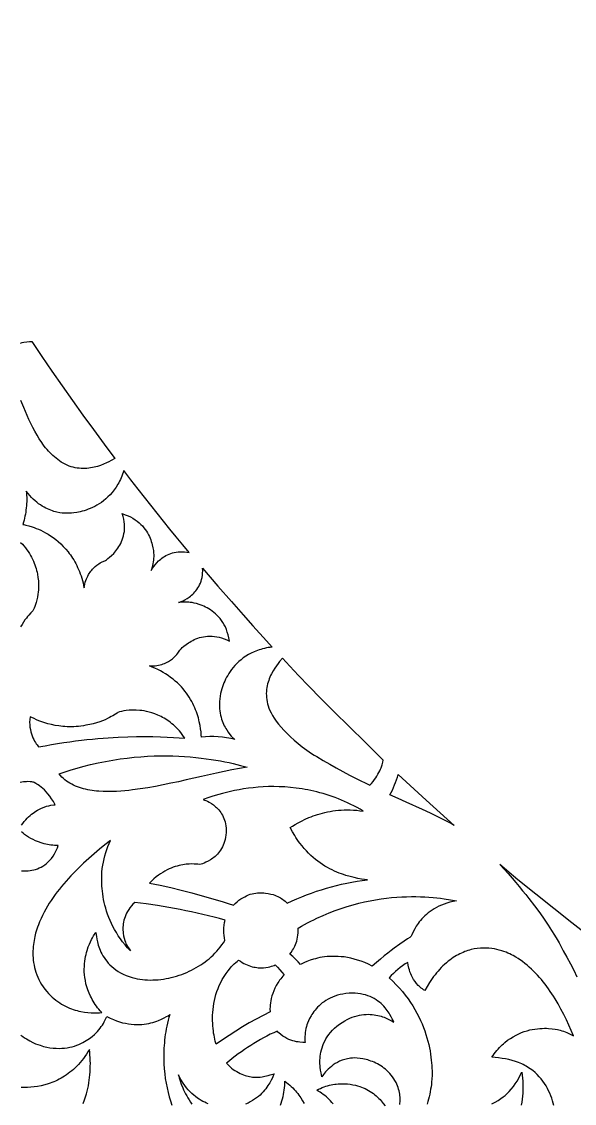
# Model space of a CAD drawing. Extents: x -570 to 570, y -570 to 570.
# Drawn here: x -317.7 to -233.3, y -327.3 to -161.9 of the extents above; entities that cross this region are included whole.
import ezdxf

# ---------------------------------------------------------------- set-up
doc = ezdxf.new("R2010")
doc.units = 0
doc.layers.add('LAYER_1', color=18, linetype='CONTINUOUS')
doc.layers.add('LAYER_2', color=174, linetype='CONTINUOUS')

msp = doc.modelspace()

# ---------------------------------------------------------------- linework, layer by layer
at = {"layer": 'LAYER_1'}
for points in [[(-317.89, -211.03), (-317.63, -210.96), (-317.38, -210.91), (-316.92, -210.84), (-316.51, -210.8), (-316.18, -210.78), (-314.66, -213.06), (-313.12, -215.33), (-311.56, -217.58), (-309.98, -219.82), (-308.38, -222.04), (-306.76, -224.26), (-305.13, -226.46), (-303.49, -228.66), (-304.05, -228.98), (-304.4, -229.16), (-304.79, -229.35), (-305.21, -229.54), (-305.67, -229.72), (-306.15, -229.88), (-306.41, -229.95), (-306.67, -230.01), (-306.93, -230.07), (-307.2, -230.12), (-307.48, -230.16), (-307.76, -230.18), (-308.05, -230.2), (-308.34, -230.21), (-308.64, -230.2), (-308.93, -230.17), (-309.24, -230.14), (-309.54, -230.08), (-309.85, -230.01), (-310.15, -229.92), (-310.46, -229.82), (-310.77, -229.69), (-311.09, -229.54), (-311.4, -229.37), (-311.67, -229.21), (-311.95, -229.03), (-312.21, -228.84), (-312.46, -228.64), (-312.71, -228.44), (-312.95, -228.22), (-313.19, -228), (-313.42, -227.77), (-313.64, -227.53), (-313.85, -227.28), (-314.06, -227.03), (-314.27, -226.77), (-314.47, -226.5), (-314.66, -226.23), (-315.03, -225.67), (-315.38, -225.1), (-315.71, -224.51), (-316.03, -223.91), (-316.33, -223.31), (-316.62, -222.7), (-316.89, -222.09), (-317.41, -220.87), (-317.84, -219.81)], [(-317.88, -241.49), (-317.62, -241.77), (-317.37, -242.04), (-317.13, -242.33), (-316.92, -242.61), (-316.72, -242.9), (-316.53, -243.19), (-316.36, -243.48), (-316.2, -243.77), (-316.06, -244.06), (-315.92, -244.36), (-315.81, -244.65), (-315.7, -244.94), (-315.6, -245.23), (-315.52, -245.51), (-315.44, -245.8), (-315.38, -246.07), (-315.32, -246.35), (-315.24, -246.88), (-315.18, -247.39), (-315.15, -247.88), (-315.15, -248.33), (-315.17, -248.74), (-315.2, -249.1), (-315.24, -249.42), (-315.32, -249.88), (-315.41, -250.29), (-315.51, -250.67), (-315.61, -251.01), (-315.71, -251.3), (-315.82, -251.56), (-315.92, -251.77), (-316.02, -251.95), (-316.12, -252.05), (-316.33, -252.27), (-316.64, -252.61), (-316.82, -252.82), (-317.01, -253.07), (-317.22, -253.36), (-317.44, -253.68), (-317.67, -254.04), (-317.9, -254.43)], [(-317.73, -284.75), (-317.53, -284.46), (-317.32, -284.18), (-317.1, -283.92), (-316.88, -283.68), (-316.66, -283.45), (-316.44, -283.25), (-316.22, -283.06), (-315.99, -282.88), (-315.77, -282.72), (-315.55, -282.58), (-315.33, -282.44), (-315.11, -282.33), (-314.9, -282.22), (-314.69, -282.12), (-314.29, -281.96), (-313.92, -281.84), (-313.58, -281.75), (-313.28, -281.69), (-312.82, -281.63), (-312.61, -281.61), (-312.88, -281.13), (-313.15, -280.69), (-313.43, -280.3), (-313.71, -279.95), (-313.98, -279.63), (-314.25, -279.35), (-314.51, -279.11), (-314.75, -278.9), (-314.99, -278.72), (-315.2, -278.57), (-315.39, -278.45), (-315.56, -278.35), (-315.82, -278.22), (-315.94, -278.17), (-316.02, -278.14), (-316.19, -278.11), (-316.45, -278.09), (-316.78, -278.07), (-316.98, -278.08), (-317.19, -278.09), (-317.43, -278.11), (-317.68, -278.14), (-317.96, -278.19)], [(-317.73, -291.7), (-317.49, -291.71), (-317.24, -291.72), (-316.97, -291.71), (-316.71, -291.7), (-316.43, -291.67), (-316.16, -291.62), (-315.88, -291.56), (-315.6, -291.48), (-315.32, -291.39), (-315.03, -291.27), (-314.75, -291.14), (-314.48, -290.98), (-314.2, -290.79), (-313.94, -290.59), (-313.67, -290.35), (-313.42, -290.09), (-313.17, -289.8), (-312.93, -289.48), (-312.71, -289.12), (-312.54, -288.82), (-312.39, -288.5), (-312.26, -288.17), (-312.14, -287.84), (-312.43, -287.84), (-312.71, -287.82), (-312.99, -287.8), (-313.26, -287.77), (-313.52, -287.74), (-313.78, -287.69), (-314.03, -287.64), (-314.27, -287.58), (-314.74, -287.45), (-315.18, -287.29), (-315.6, -287.12), (-315.98, -286.94), (-316.35, -286.74), (-316.68, -286.54), (-316.99, -286.34), (-317.27, -286.14), (-317.52, -285.94), (-317.75, -285.75)], [(-230.91, -301.8), (-233.69, -299.65), (-236.45, -297.48), (-239.19, -295.29), (-241.92, -293.08), (-242.62, -292.5), (-243.31, -291.92), (-244.69, -290.74), (-244.04, -291.44), (-243.42, -292.13), (-242.82, -292.81), (-242.26, -293.47), (-241.72, -294.11), (-241.2, -294.74), (-240.71, -295.35), (-240.24, -295.94), (-239.37, -297.07), (-238.59, -298.13), (-237.9, -299.11), (-237.3, -300.01), (-236.77, -300.82), (-236.32, -301.55), (-235.94, -302.19), (-235.63, -302.74), (-235.2, -303.54), (-234.99, -303.93), (-234.44, -304.91), (-233.91, -305.9), (-233.4, -306.9), (-232.91, -307.91)], [(-236.41, -327.6), (-236.51, -327.22), (-236.63, -326.85), (-236.76, -326.47), (-236.9, -326.09), (-237.06, -325.71), (-237.23, -325.33), (-237.42, -324.96), (-237.63, -324.59), (-237.86, -324.22), (-238.11, -323.87), (-238.37, -323.52), (-238.66, -323.18), (-238.97, -322.86), (-239.3, -322.55), (-239.66, -322.25), (-240.04, -321.97), (-240.45, -321.7), (-240.66, -321.58), (-240.88, -321.45), (-241.1, -321.34), (-241.33, -321.23), (-241.57, -321.12), (-241.82, -321.03), (-242.31, -320.85), (-242.81, -320.7), (-243.32, -320.57), (-243.83, -320.47), (-244.35, -320.38), (-244.87, -320.31), (-245.39, -320.25), (-245.91, -320.2), (-245.72, -319.93), (-245.53, -319.67), (-245.33, -319.42), (-245.14, -319.18), (-244.94, -318.95), (-244.73, -318.74), (-244.53, -318.53), (-244.33, -318.33), (-244.12, -318.14), (-243.91, -317.96), (-243.49, -317.62), (-243.07, -317.32), (-242.64, -317.06), (-242.21, -316.82), (-241.79, -316.61), (-241.36, -316.43), (-240.94, -316.28), (-240.53, -316.15), (-240.12, -316.04), (-239.72, -315.96), (-239.32, -315.89), (-238.94, -315.84), (-238.57, -315.81), (-238.22, -315.79), (-237.87, -315.78), (-237.55, -315.78), (-237.24, -315.8), (-236.69, -315.85), (-236.22, -315.91), (-235.85, -315.98), (-235.47, -316.07), (-235.2, -316.15), (-234.94, -316.24), (-234.68, -316.34), (-234.43, -316.44), (-233.93, -316.68), (-233.44, -316.94), (-233.78, -316.12), (-234.14, -315.3), (-234.52, -314.48), (-234.92, -313.66), (-235.34, -312.86), (-235.78, -312.06), (-236.24, -311.28), (-236.48, -310.89), (-236.72, -310.51), (-236.97, -310.14), (-237.23, -309.77), (-237.5, -309.4), (-237.77, -309.04), (-238.04, -308.69), (-238.33, -308.34), (-238.62, -308), (-238.91, -307.67), (-239.22, -307.35), (-239.53, -307.03), (-239.85, -306.72), (-240.18, -306.43), (-240.51, -306.14), (-240.85, -305.86), (-241.21, -305.59), (-241.56, -305.33), (-241.68, -305.25), (-241.9, -305.1), (-242.22, -304.9), (-242.64, -304.66), (-242.89, -304.54), (-243.15, -304.41), (-243.44, -304.28), (-243.74, -304.16), (-244.06, -304.04), (-244.4, -303.92), (-244.76, -303.82), (-245.13, -303.73), (-245.52, -303.65), (-245.92, -303.58), (-246.34, -303.54), (-246.77, -303.51), (-247.21, -303.51), (-247.66, -303.52), (-248.12, -303.57), (-248.59, -303.65), (-249.07, -303.75), (-249.31, -303.82), (-249.55, -303.89), (-249.8, -303.97), (-250.04, -304.06), (-250.29, -304.17), (-250.54, -304.28), (-250.79, -304.4), (-251.04, -304.53), (-251.3, -304.67), (-251.55, -304.82), (-251.8, -304.98), (-252.06, -305.16), (-252.31, -305.34), (-252.57, -305.54), (-252.84, -305.77), (-253.11, -306.01), (-253.37, -306.25), (-253.63, -306.51), (-253.88, -306.77), (-254.12, -307.04), (-254.35, -307.31), (-254.57, -307.59), (-254.79, -307.88), (-255.01, -308.17), (-255.41, -308.77), (-255.8, -309.38), (-256.15, -310.01), (-256.34, -309.89), (-256.52, -309.76), (-256.69, -309.63), (-256.85, -309.5), (-257, -309.36), (-257.15, -309.22), (-257.41, -308.93), (-257.64, -308.63), (-257.85, -308.33), (-258.02, -308.03), (-258.17, -307.73), (-258.3, -307.43), (-258.41, -307.14), (-258.5, -306.86), (-258.58, -306.59), (-258.69, -306.11), (-258.76, -305.71), (-259.15, -305.95), (-259.53, -306.21), (-259.9, -306.48), (-260.26, -306.77), (-260.61, -307.08), (-260.94, -307.4), (-261.26, -307.73), (-261.57, -308.08), (-261.02, -308.59), (-260.5, -309.12), (-260.01, -309.65), (-259.55, -310.18), (-259.12, -310.72), (-258.71, -311.27), (-258.33, -311.82), (-257.98, -312.37), (-257.65, -312.92), (-257.35, -313.47), (-257.07, -314.02), (-256.81, -314.57), (-256.57, -315.11), (-256.35, -315.66), (-256.16, -316.19), (-255.98, -316.72), (-255.82, -317.25), (-255.68, -317.76), (-255.55, -318.27), (-255.44, -318.76), (-255.35, -319.25), (-255.27, -319.72), (-255.2, -320.18), (-255.15, -320.63), (-255.11, -321.06), (-255.07, -321.48), (-255.05, -321.87), (-255.04, -322.26), (-255.04, -322.96), (-255.07, -323.58), (-255.1, -323.96), (-255.14, -324.35), (-255.19, -324.73), (-255.25, -325.11), (-255.32, -325.49), (-255.4, -325.86), (-255.49, -326.24), (-255.59, -326.61), (-255.69, -326.99), (-255.8, -327.36)], [(-259.97, -327.45), (-259.94, -327.23), (-259.93, -327), (-259.92, -326.78), (-259.92, -326.55), (-259.93, -326.31), (-259.95, -326.07), (-259.98, -325.83), (-260.02, -325.59), (-260.07, -325.35), (-260.14, -325.1), (-260.22, -324.85), (-260.31, -324.6), (-260.42, -324.34), (-260.54, -324.09), (-260.7, -323.78), (-260.88, -323.49), (-261.07, -323.21), (-261.27, -322.95), (-261.48, -322.7), (-261.7, -322.47), (-261.92, -322.25), (-262.15, -322.04), (-262.38, -321.85), (-262.63, -321.68), (-262.87, -321.51), (-263.12, -321.36), (-263.37, -321.22), (-263.62, -321.1), (-263.87, -320.98), (-264.12, -320.88), (-264.37, -320.78), (-264.62, -320.7), (-264.87, -320.62), (-265.12, -320.56), (-265.59, -320.45), (-266.04, -320.38), (-266.47, -320.34), (-266.85, -320.32), (-267.2, -320.33), (-267.49, -320.35), (-267.72, -320.39), (-267.95, -320.43), (-268.16, -320.48), (-268.37, -320.53), (-268.58, -320.59), (-268.77, -320.66), (-269.15, -320.82), (-269.5, -320.99), (-269.82, -321.18), (-270.12, -321.38), (-270.4, -321.6), (-270.66, -321.81), (-270.89, -322.03), (-271.1, -322.25), (-271.29, -322.46), (-271.61, -322.85), (-271.86, -323.19), (-271.94, -322.87), (-272, -322.57), (-272.07, -322.19), (-272.13, -321.74), (-272.15, -321.49), (-272.16, -321.23), (-272.16, -320.95), (-272.16, -320.66), (-272.14, -320.37), (-272.11, -320.06), (-272.07, -319.74), (-272.01, -319.42), (-271.94, -319.09), (-271.84, -318.76), (-271.73, -318.42), (-271.6, -318.09), (-271.44, -317.75), (-271.26, -317.41), (-271.05, -317.07), (-270.82, -316.74), (-270.56, -316.41), (-270.26, -316.09), (-269.94, -315.77), (-269.59, -315.46), (-269.2, -315.16), (-268.77, -314.87), (-268.38, -314.64), (-267.99, -314.43), (-267.61, -314.25), (-267.23, -314.09), (-266.86, -313.96), (-266.5, -313.86), (-266.14, -313.78), (-265.79, -313.72), (-265.45, -313.67), (-265.12, -313.65), (-264.8, -313.64), (-264.48, -313.65), (-264.18, -313.67), (-263.89, -313.7), (-263.6, -313.75), (-263.33, -313.81), (-263.07, -313.87), (-262.82, -313.94), (-262.59, -314.01), (-262.37, -314.09), (-261.96, -314.26), (-261.62, -314.43), (-261.33, -314.58), (-261.11, -314.71), (-260.88, -314.86), (-260.99, -314.58), (-261.11, -314.33), (-261.27, -314.01), (-261.47, -313.65), (-261.6, -313.46), (-261.73, -313.25), (-261.88, -313.05), (-262.04, -312.84), (-262.22, -312.63), (-262.41, -312.42), (-262.61, -312.21), (-262.83, -312), (-263.07, -311.8), (-263.32, -311.61), (-263.59, -311.42), (-263.87, -311.25), (-264.17, -311.09), (-264.49, -310.94), (-264.83, -310.8), (-265.19, -310.68), (-265.56, -310.59), (-265.95, -310.51), (-266.37, -310.45), (-266.8, -310.42), (-267.25, -310.41), (-267.72, -310.43), (-268.2, -310.47), (-268.66, -310.54), (-269.09, -310.63), (-269.5, -310.73), (-269.89, -310.86), (-270.26, -311), (-270.6, -311.16), (-270.93, -311.33), (-271.24, -311.51), (-271.53, -311.71), (-271.8, -311.91), (-272.06, -312.12), (-272.29, -312.34), (-272.52, -312.56), (-272.72, -312.78), (-272.91, -313), (-273.08, -313.23), (-273.24, -313.45), (-273.39, -313.67), (-273.52, -313.88), (-273.74, -314.29), (-273.92, -314.66), (-274.05, -314.98), (-274.15, -315.23), (-274.23, -315.52), (-274.3, -315.81), (-274.36, -316.12), (-274.4, -316.42), (-274.43, -316.73), (-274.45, -317.04), (-274.45, -317.35), (-274.45, -317.66), (-274.44, -317.96), (-274.8, -317.95), (-275.25, -317.91), (-275.5, -317.87), (-275.76, -317.83), (-276.03, -317.76), (-276.32, -317.68), (-276.61, -317.59), (-276.91, -317.47), (-277.21, -317.33), (-277.52, -317.16), (-277.82, -316.97), (-278.12, -316.75), (-278.42, -316.49), (-278.57, -316.35), (-278.71, -316.21), (-279.23, -316.45), (-279.75, -316.7), (-280.26, -316.96), (-280.76, -317.24), (-281.26, -317.51), (-281.76, -317.8), (-282.25, -318.1), (-282.74, -318.4), (-283.23, -318.71), (-283.7, -319.03), (-284.17, -319.36), (-284.64, -319.7), (-285.1, -320.04), (-285.55, -320.39), (-286, -320.75), (-286.44, -321.12), (-286.18, -321.39), (-285.92, -321.64), (-285.66, -321.86), (-285.4, -322.06), (-285.14, -322.25), (-284.88, -322.41), (-284.62, -322.56), (-284.37, -322.69), (-284.11, -322.81), (-283.86, -322.9), (-283.61, -322.99), (-283.37, -323.06), (-283.13, -323.12), (-282.9, -323.16), (-282.67, -323.2), (-282.45, -323.23), (-282.03, -323.25), (-281.65, -323.25), (-281.31, -323.23), (-281.01, -323.19), (-280.56, -323.11), (-280.35, -323.06), (-280.05, -322.99), (-279.76, -322.91), (-279.18, -322.74), (-279.3, -323.05), (-279.43, -323.34), (-279.6, -323.7), (-279.82, -324.1), (-279.95, -324.32), (-280.1, -324.55), (-280.26, -324.79), (-280.44, -325.02), (-280.63, -325.26), (-280.84, -325.5), (-281.07, -325.74), (-281.31, -325.98), (-281.57, -326.2), (-281.85, -326.43), (-282.15, -326.64), (-282.46, -326.84), (-282.8, -327.03), (-283.15, -327.21), (-283.53, -327.36)], [(-317.85, -316.82), (-317.57, -317.03), (-317.29, -317.22), (-317.01, -317.4), (-316.75, -317.56), (-316.49, -317.71), (-316.02, -317.95), (-315.61, -318.13), (-315.28, -318.26), (-314.92, -318.38), (-314.4, -318.54), (-313.9, -318.66), (-313.41, -318.75), (-312.93, -318.81), (-312.47, -318.84), (-312.02, -318.85), (-311.59, -318.84), (-311.17, -318.81), (-310.77, -318.75), (-310.38, -318.68), (-310.01, -318.59), (-309.66, -318.49), (-309.32, -318.37), (-308.99, -318.24), (-308.68, -318.11), (-308.39, -317.96), (-308.11, -317.81), (-307.85, -317.66), (-307.6, -317.5), (-307.37, -317.34), (-306.96, -317.03), (-306.62, -316.74), (-306.34, -316.47), (-306.13, -316.26), (-305.92, -316.01), (-305.74, -315.78), (-305.56, -315.53), (-305.4, -315.28), (-305.24, -315.03), (-305.1, -314.77), (-304.96, -314.5), (-304.7, -313.97), (-304.2, -314.22), (-303.71, -314.44), (-303.23, -314.63), (-302.76, -314.79), (-302.3, -314.92), (-301.85, -315.02), (-301.41, -315.1), (-300.98, -315.16), (-300.56, -315.19), (-300.15, -315.21), (-299.76, -315.2), (-299.38, -315.18), (-299.01, -315.15), (-298.66, -315.1), (-298.32, -315.03), (-297.99, -314.96), (-297.68, -314.88), (-297.38, -314.79), (-297.1, -314.7), (-296.84, -314.6), (-296.36, -314.39), (-295.96, -314.19), (-295.62, -314), (-295.37, -313.85), (-295.1, -313.66), (-295.22, -314.11), (-295.34, -314.55), (-295.45, -314.99), (-295.54, -315.43), (-295.63, -315.87), (-295.71, -316.3), (-295.78, -316.73), (-295.84, -317.15), (-295.89, -317.58), (-295.93, -317.99), (-295.97, -318.41), (-295.99, -318.82), (-296.03, -319.64), (-296.03, -320.43), (-296, -321.22), (-295.95, -321.99), (-295.88, -322.74), (-295.78, -323.48), (-295.66, -324.19), (-295.52, -324.9), (-295.36, -325.58), (-295.19, -326.24), (-295, -326.89), (-294.8, -327.51)], [(-308.31, -327.26), (-308.11, -326.73), (-307.95, -326.25), (-307.82, -325.81), (-307.71, -325.4), (-307.61, -324.98), (-307.53, -324.57), (-307.45, -324.14), (-307.39, -323.72), (-307.34, -323.3), (-307.3, -322.87), (-307.27, -322.44), (-307.25, -322.01), (-307.24, -321.58), (-307.23, -321.15), (-307.24, -320.72), (-307.26, -320.29), (-307.29, -319.86), (-307.33, -319.44), (-307.37, -319.01), (-307.6, -319.38), (-307.83, -319.74), (-308.06, -320.08), (-308.3, -320.4), (-308.54, -320.71), (-308.79, -321.01), (-309.04, -321.29), (-309.29, -321.56), (-309.55, -321.81), (-309.81, -322.06), (-310.08, -322.29), (-310.35, -322.5), (-310.62, -322.71), (-310.89, -322.9), (-311.16, -323.09), (-311.44, -323.26), (-311.71, -323.42), (-311.99, -323.57), (-312.27, -323.71), (-312.55, -323.84), (-312.82, -323.96), (-313.1, -324.07), (-313.38, -324.17), (-313.66, -324.27), (-314.21, -324.43), (-314.76, -324.56), (-315.29, -324.66), (-315.82, -324.74), (-316.34, -324.79), (-316.84, -324.82), (-317.32, -324.83), (-317.79, -324.83)], [(-289.23, -327.33), (-289.49, -327.22), (-289.76, -327.09), (-290.03, -326.95), (-290.31, -326.8), (-290.59, -326.63), (-290.88, -326.44), (-291.16, -326.23), (-291.44, -326), (-291.73, -325.75), (-292.01, -325.48), (-292.28, -325.19), (-292.55, -324.88), (-292.81, -324.54), (-293.07, -324.17), (-293.32, -323.78), (-293.56, -323.37), (-293.79, -322.92), (-293.67, -323.33), (-293.52, -323.81), (-293.34, -324.33), (-293.11, -324.89), (-292.98, -325.19), (-292.84, -325.49), (-292.68, -325.79), (-292.52, -326.1), (-292.34, -326.42), (-292.15, -326.73), (-291.94, -327.05), (-291.72, -327.36)], [(-278.2, -327.53), (-278.08, -327.21), (-277.97, -326.89), (-277.88, -326.56), (-277.8, -326.23), (-277.73, -325.89), (-277.67, -325.55), (-277.61, -325.22), (-277.57, -324.88), (-277.54, -324.54), (-277.52, -324.2), (-277.51, -323.87), (-277.25, -324.07), (-277, -324.28), (-276.76, -324.48), (-276.54, -324.69), (-276.32, -324.9), (-276.12, -325.12), (-275.92, -325.33), (-275.74, -325.55), (-275.56, -325.77), (-275.4, -325.98), (-275.24, -326.2), (-275.09, -326.42), (-274.82, -326.86), (-274.58, -327.3)], [(-245.88, -327.31), (-245.39, -327.06), (-244.94, -326.8), (-244.54, -326.53), (-244.19, -326.27), (-243.88, -326.03), (-243.62, -325.8), (-243.27, -325.45), (-242.93, -325.07), (-242.61, -324.68), (-242.32, -324.26), (-242.05, -323.84), (-241.79, -323.4), (-241.56, -322.95), (-241.34, -322.5), (-241.28, -322.95), (-241.22, -323.4), (-241.18, -323.86), (-241.16, -324.32), (-241.15, -324.78), (-241.16, -325.24), (-241.18, -325.7), (-241.21, -326.16), (-241.26, -326.62), (-241.33, -327.08), (-241.4, -327.54)], [(-270.14, -327.34), (-270.33, -327.11), (-270.53, -326.89), (-270.74, -326.67), (-270.96, -326.46), (-271.18, -326.26), (-271.42, -326.07), (-271.66, -325.89), (-271.9, -325.72), (-272.15, -325.55), (-272.41, -325.4), (-272.66, -325.25), (-272.38, -325.1), (-272.1, -324.97), (-271.82, -324.85), (-271.54, -324.74), (-271.26, -324.65), (-270.99, -324.57), (-270.71, -324.49), (-270.44, -324.43), (-270.18, -324.38), (-269.91, -324.34), (-269.66, -324.3), (-269.4, -324.28), (-268.9, -324.25), (-268.42, -324.25), (-267.97, -324.28), (-267.53, -324.33), (-267.13, -324.4), (-266.75, -324.48), (-266.4, -324.57), (-266.08, -324.67), (-265.8, -324.77), (-265.56, -324.87), (-265.27, -325), (-264.99, -325.14), (-264.72, -325.29), (-264.47, -325.44), (-264.22, -325.6), (-263.99, -325.77), (-263.77, -325.94), (-263.56, -326.12), (-263.35, -326.3), (-263.16, -326.49), (-262.98, -326.68), (-262.81, -326.87), (-262.65, -327.06), (-262.5, -327.26), (-262.21, -327.65)]]:
    msp.add_lwpolyline(points, dxfattribs=at)
for points in [[(-308.18, -248.46), (-308.13, -248.16), (-308.07, -247.87), (-308.01, -247.6), (-307.93, -247.34), (-307.84, -247.09), (-307.74, -246.86), (-307.63, -246.64), (-307.52, -246.43), (-307.41, -246.24), (-307.28, -246.05), (-307.16, -245.88), (-307.03, -245.72), (-306.89, -245.57), (-306.76, -245.43), (-306.49, -245.18), (-306.22, -244.96), (-305.96, -244.78), (-305.72, -244.64), (-305.51, -244.52), (-305.17, -244.36), (-305.01, -244.3), (-304.92, -244.25), (-304.77, -244.14), (-304.55, -243.98), (-304.29, -243.77), (-303.99, -243.5), (-303.67, -243.18), (-303.51, -243), (-303.35, -242.81), (-303.19, -242.6), (-303.03, -242.38), (-302.88, -242.15), (-302.73, -241.91), (-302.59, -241.65), (-302.47, -241.38), (-302.35, -241.09), (-302.25, -240.79), (-302.16, -240.48), (-302.1, -240.16), (-302.04, -239.82), (-302.01, -239.47), (-302, -239.11), (-302.02, -238.73), (-302.06, -238.34), (-302.13, -237.94), (-302.22, -237.53), (-302.35, -237.1), (-301.9, -237.26), (-301.48, -237.43), (-301.09, -237.61), (-300.73, -237.81), (-300.39, -238.03), (-300.08, -238.25), (-299.79, -238.49), (-299.52, -238.74), (-299.28, -238.99), (-299.06, -239.25), (-298.85, -239.51), (-298.67, -239.78), (-298.5, -240.05), (-298.36, -240.32), (-298.22, -240.59), (-298.11, -240.86), (-298, -241.12), (-297.92, -241.38), (-297.84, -241.63), (-297.77, -241.88), (-297.68, -242.34), (-297.61, -242.75), (-297.58, -243.1), (-297.56, -243.38), (-297.56, -243.67), (-297.57, -243.94), (-297.6, -244.21), (-297.63, -244.48), (-297.68, -244.75), (-297.73, -245.02), (-297.79, -245.28), (-297.94, -245.81), (-297.82, -245.6), (-297.7, -245.41), (-297.54, -245.18), (-297.34, -244.91), (-297.1, -244.63), (-296.81, -244.34), (-296.65, -244.19), (-296.48, -244.04), (-296.3, -243.9), (-296.11, -243.76), (-295.9, -243.63), (-295.68, -243.51), (-295.45, -243.39), (-295.21, -243.28), (-294.96, -243.19), (-294.69, -243.1), (-294.42, -243.04), (-294.13, -242.98), (-293.82, -242.95), (-293.51, -242.93), (-293.18, -242.93), (-292.84, -242.95), (-292.49, -243), (-292.12, -243.06), (-293.13, -241.87), (-294.12, -240.67), (-295.11, -239.46), (-296.08, -238.24), (-298.02, -235.79), (-299.95, -233.34), (-300.5, -232.64), (-301.04, -231.93), (-302.11, -230.5), (-302.21, -230.79), (-302.31, -231.08), (-302.42, -231.36), (-302.53, -231.63), (-302.65, -231.89), (-302.77, -232.14), (-302.9, -232.38), (-303.03, -232.62), (-303.31, -233.07), (-303.6, -233.48), (-303.9, -233.87), (-304.21, -234.22), (-304.54, -234.55), (-304.87, -234.85), (-305.2, -235.13), (-305.54, -235.38), (-305.89, -235.61), (-306.23, -235.82), (-306.57, -236), (-306.91, -236.17), (-307.24, -236.31), (-307.57, -236.44), (-307.89, -236.56), (-308.2, -236.65), (-308.49, -236.74), (-308.78, -236.81), (-309.29, -236.91), (-309.74, -236.98), (-310.09, -237.01), (-310.47, -237.03), (-310.7, -237.04), (-310.92, -237.04), (-311.2, -237.03), (-311.53, -237.01), (-311.91, -236.96), (-312.33, -236.87), (-312.56, -236.82), (-312.79, -236.75), (-313.03, -236.68), (-313.28, -236.59), (-313.53, -236.49), (-313.79, -236.38), (-314.05, -236.25), (-314.31, -236.11), (-314.58, -235.95), (-314.85, -235.77), (-315.13, -235.58), (-315.4, -235.37), (-315.67, -235.13), (-315.95, -234.88), (-316.22, -234.61), (-316.49, -234.32), (-316.75, -234), (-317.02, -233.66), (-316.99, -233.98), (-316.97, -234.3), (-316.96, -234.62), (-316.96, -234.94), (-316.96, -235.26), (-316.98, -235.58), (-317, -235.91), (-317.03, -236.23), (-317.07, -236.55), (-317.11, -236.86), (-317.16, -237.18), (-317.22, -237.5), (-317.29, -237.81), (-317.36, -238.12), (-317.45, -238.43), (-317.54, -238.74), (-317.38, -238.77), (-317.07, -238.84), (-316.65, -238.96), (-316.12, -239.12), (-315.82, -239.23), (-315.5, -239.35), (-315.17, -239.49), (-314.82, -239.65), (-314.45, -239.83), (-314.08, -240.03), (-313.7, -240.25), (-313.31, -240.49), (-312.92, -240.76), (-312.53, -241.06), (-312.14, -241.38), (-311.75, -241.72), (-311.37, -242.1), (-310.99, -242.51), (-310.63, -242.95), (-310.45, -243.18), (-310.28, -243.42), (-310.11, -243.66), (-309.94, -243.92), (-309.78, -244.18), (-309.62, -244.46), (-309.47, -244.74), (-309.32, -245.03), (-309.18, -245.33), (-309.04, -245.64), (-308.91, -245.95), (-308.78, -246.28), (-308.66, -246.62), (-308.55, -246.97), (-308.45, -247.32), (-308.35, -247.69), (-308.26, -248.07)], [(-298.21, -260.37), (-297.91, -260.38), (-297.62, -260.37), (-297.34, -260.35), (-297.07, -260.32), (-296.81, -260.28), (-296.57, -260.22), (-296.33, -260.16), (-296.11, -260.08), (-295.9, -260), (-295.7, -259.92), (-295.5, -259.82), (-295.32, -259.72), (-295.15, -259.62), (-294.99, -259.51), (-294.7, -259.29), (-294.44, -259.06), (-294.22, -258.84), (-294.03, -258.63), (-293.88, -258.43), (-293.67, -258.13), (-293.58, -257.98), (-293.51, -257.91), (-293.38, -257.77), (-293.19, -257.58), (-292.93, -257.36), (-292.62, -257.12), (-292.25, -256.86), (-292.05, -256.73), (-291.83, -256.6), (-291.6, -256.48), (-291.35, -256.36), (-291.1, -256.26), (-290.83, -256.15), (-290.55, -256.06), (-290.26, -255.99), (-289.96, -255.92), (-289.64, -255.87), (-289.32, -255.84), (-288.99, -255.82), (-288.64, -255.83), (-288.29, -255.86), (-287.93, -255.91), (-287.56, -255.99), (-287.18, -256.09), (-286.79, -256.22), (-286.4, -256.38), (-285.99, -256.58), (-286.08, -256.1), (-286.18, -255.64), (-286.31, -255.21), (-286.45, -254.81), (-286.61, -254.43), (-286.8, -254.08), (-286.99, -253.74), (-287.2, -253.43), (-287.42, -253.14), (-287.65, -252.88), (-287.89, -252.63), (-288.14, -252.4), (-288.39, -252.19), (-288.64, -251.99), (-288.9, -251.82), (-289.15, -251.66), (-289.41, -251.51), (-289.66, -251.38), (-289.91, -251.26), (-290.15, -251.16), (-290.61, -250.99), (-291.02, -250.86), (-291.38, -250.77), (-291.66, -250.71), (-291.97, -250.67), (-292.2, -250.65), (-292.42, -250.64), (-292.87, -250.64), (-293.32, -250.66), (-293.77, -250.7), (-293.55, -250.62), (-293.34, -250.54), (-293.08, -250.42), (-292.79, -250.27), (-292.46, -250.08), (-292.29, -249.97), (-292.12, -249.85), (-291.95, -249.72), (-291.77, -249.58), (-291.6, -249.42), (-291.43, -249.25), (-291.27, -249.07), (-291.11, -248.88), (-290.95, -248.68), (-290.8, -248.46), (-290.67, -248.23), (-290.54, -247.98), (-290.43, -247.72), (-290.33, -247.44), (-290.24, -247.15), (-290.17, -246.85), (-290.12, -246.52), (-290.08, -246.19), (-290.07, -245.83), (-290.08, -245.46), (-287.74, -248.18), (-285.68, -250.55), (-283.91, -252.56), (-282.42, -254.23), (-280.34, -256.53), (-279.45, -257.49), (-279.76, -257.54), (-280.06, -257.59), (-280.35, -257.64), (-280.64, -257.71), (-280.92, -257.78), (-281.19, -257.85), (-281.45, -257.94), (-281.7, -258.02), (-282.19, -258.22), (-282.65, -258.43), (-283.08, -258.66), (-283.49, -258.91), (-283.87, -259.17), (-284.22, -259.44), (-284.55, -259.72), (-284.86, -260.01), (-285.14, -260.31), (-285.41, -260.61), (-285.65, -260.92), (-285.87, -261.22), (-286.07, -261.53), (-286.25, -261.83), (-286.42, -262.12), (-286.57, -262.41), (-286.7, -262.69), (-286.82, -262.96), (-287.01, -263.45), (-287.16, -263.88), (-287.25, -264.22), (-287.34, -264.59), (-287.41, -265.01), (-287.46, -265.42), (-287.5, -265.81), (-287.51, -266.2), (-287.51, -266.57), (-287.49, -266.92), (-287.45, -267.26), (-287.41, -267.59), (-287.34, -267.91), (-287.27, -268.21), (-287.19, -268.5), (-287.09, -268.78), (-286.99, -269.04), (-286.89, -269.29), (-286.77, -269.53), (-286.65, -269.76), (-286.53, -269.97), (-286.41, -270.17), (-286.16, -270.53), (-285.92, -270.84), (-285.7, -271.1), (-285.5, -271.3), (-285.34, -271.46), (-285.16, -271.63), (-285.47, -271.55), (-285.78, -271.48), (-286.1, -271.41), (-286.42, -271.36), (-286.74, -271.31), (-287.06, -271.27), (-287.7, -271.21), (-288.35, -271.19), (-288.99, -271.19), (-289.64, -271.22), (-290.28, -271.28), (-290.3, -270.9), (-290.33, -270.47), (-290.39, -269.99), (-290.48, -269.47), (-290.59, -268.91), (-290.73, -268.33), (-290.82, -268.03), (-290.92, -267.72), (-291.03, -267.41), (-291.15, -267.1), (-291.28, -266.78), (-291.42, -266.46), (-291.57, -266.14), (-291.74, -265.82), (-291.92, -265.5), (-292.12, -265.17), (-292.33, -264.85), (-292.55, -264.53), (-292.8, -264.22), (-293.05, -263.9), (-293.33, -263.59), (-293.62, -263.29), (-293.93, -262.99), (-294.26, -262.69), (-294.6, -262.41), (-294.97, -262.13), (-295.35, -261.86), (-295.73, -261.61), (-296.13, -261.37), (-296.53, -261.15), (-296.94, -260.94), (-297.36, -260.74), (-297.78, -260.55)], [(-277.9, -259.2), (-278.32, -259.69), (-278.56, -260), (-278.82, -260.35), (-279.07, -260.74), (-279.33, -261.15), (-279.57, -261.61), (-279.69, -261.84), (-279.8, -262.09), (-279.9, -262.34), (-279.99, -262.6), (-280.08, -262.86), (-280.15, -263.14), (-280.22, -263.42), (-280.27, -263.7), (-280.32, -263.99), (-280.34, -264.29), (-280.36, -264.59), (-280.35, -264.9), (-280.34, -265.21), (-280.3, -265.53), (-280.24, -265.85), (-280.17, -266.17), (-280.08, -266.5), (-279.96, -266.84), (-279.81, -267.18), (-279.63, -267.56), (-279.4, -267.96), (-279.13, -268.38), (-278.83, -268.81), (-278.48, -269.27), (-278.09, -269.74), (-277.66, -270.22), (-277.18, -270.71), (-276.67, -271.21), (-276.11, -271.72), (-275.5, -272.23), (-274.86, -272.74), (-274.17, -273.25), (-273.43, -273.75), (-273.05, -274), (-272.65, -274.25), (-271.67, -274.85), (-270.67, -275.42), (-269.67, -275.98), (-268.66, -276.53), (-267.64, -277.06), (-266.61, -277.59), (-264.56, -278.62), (-264.29, -278.34), (-264.05, -278.05), (-263.83, -277.77), (-263.63, -277.49), (-263.46, -277.22), (-263.3, -276.95), (-263.15, -276.68), (-263.03, -276.43), (-262.92, -276.18), (-262.82, -275.94), (-262.67, -275.49), (-262.56, -275.1), (-262.48, -274.78), (-265.22, -272.11), (-267.72, -269.65), (-269.99, -267.39), (-272.03, -265.34), (-273.84, -263.49), (-275.42, -261.85), (-276.78, -260.42)], [(-315.14, -272.77), (-314.15, -272.58), (-313.18, -272.41), (-312.23, -272.25), (-311.3, -272.11), (-310.39, -271.97), (-309.49, -271.85), (-308.61, -271.74), (-307.75, -271.64), (-306.91, -271.56), (-306.08, -271.48), (-305.28, -271.41), (-304.49, -271.36), (-302.97, -271.27), (-301.53, -271.21), (-300.17, -271.18), (-298.88, -271.18), (-297.67, -271.19), (-296.54, -271.23), (-295.49, -271.27), (-294.51, -271.33), (-292.82, -271.45), (-293.01, -271.15), (-293.21, -270.86), (-293.42, -270.58), (-293.63, -270.32), (-293.85, -270.07), (-294.08, -269.84), (-294.3, -269.62), (-294.54, -269.41), (-294.77, -269.21), (-295.01, -269.02), (-295.24, -268.84), (-295.48, -268.68), (-295.72, -268.53), (-295.96, -268.38), (-296.2, -268.25), (-296.44, -268.13), (-296.92, -267.91), (-297.38, -267.72), (-297.82, -267.57), (-298.25, -267.44), (-298.65, -267.35), (-299.02, -267.27), (-299.35, -267.22), (-299.65, -267.19), (-300.24, -267.15), (-300.79, -267.14), (-301.28, -267.16), (-301.74, -267.2), (-302.14, -267.26), (-302.49, -267.33), (-302.79, -267.41), (-303.03, -267.5), (-303.15, -267.58), (-303.4, -267.75), (-303.78, -268), (-304.03, -268.13), (-304.31, -268.28), (-304.62, -268.44), (-304.97, -268.6), (-305.36, -268.76), (-305.8, -268.91), (-306.27, -269.07), (-306.78, -269.21), (-307.33, -269.34), (-307.92, -269.46), (-308.3, -269.53), (-308.68, -269.58), (-309.04, -269.62), (-309.41, -269.65), (-309.76, -269.67), (-310.11, -269.68), (-310.45, -269.68), (-310.78, -269.67), (-311.11, -269.66), (-311.43, -269.63), (-312.04, -269.56), (-312.63, -269.47), (-313.18, -269.35), (-313.71, -269.22), (-314.2, -269.07), (-314.66, -268.92), (-315.08, -268.76), (-315.48, -268.6), (-315.83, -268.44), (-316.44, -268.16), (-316.49, -268.58), (-316.51, -268.99), (-316.5, -269.38), (-316.46, -269.75), (-316.4, -270.11), (-316.33, -270.45), (-316.24, -270.77), (-316.13, -271.07), (-316.01, -271.36), (-315.89, -271.62), (-315.76, -271.86), (-315.63, -272.09), (-315.5, -272.29), (-315.37, -272.47)], [(-283.26, -275.84), (-284.44, -276.04), (-285.61, -276.27), (-286.78, -276.51), (-287.94, -276.76), (-290.27, -277.29), (-292.59, -277.82), (-293.76, -278.08), (-294.92, -278.33), (-296.09, -278.57), (-297.26, -278.79), (-298.43, -279), (-299.6, -279.18), (-300.78, -279.34), (-301.37, -279.41), (-301.97, -279.47), (-302.6, -279.53), (-303.26, -279.57), (-303.93, -279.59), (-304.6, -279.6), (-305.28, -279.58), (-305.96, -279.54), (-306.3, -279.51), (-306.64, -279.47), (-306.97, -279.43), (-307.31, -279.38), (-307.63, -279.31), (-307.96, -279.24), (-308.28, -279.16), (-308.59, -279.07), (-308.9, -278.98), (-309.21, -278.87), (-309.5, -278.75), (-309.8, -278.62), (-310.08, -278.47), (-310.35, -278.32), (-310.62, -278.16), (-310.87, -277.98), (-311.12, -277.79), (-311.36, -277.59), (-311.58, -277.37), (-311.8, -277.14), (-312.02, -276.87), (-311.4, -276.67), (-310.79, -276.47), (-310.18, -276.28), (-309.58, -276.1), (-308.39, -275.77), (-307.21, -275.47), (-306.06, -275.21), (-304.92, -274.98), (-303.8, -274.78), (-302.69, -274.61), (-301.61, -274.47), (-300.55, -274.35), (-299.51, -274.26), (-298.48, -274.19), (-297.48, -274.15), (-296.51, -274.13), (-295.55, -274.13), (-294.62, -274.14), (-293.71, -274.18), (-292.83, -274.23), (-291.97, -274.29), (-291.13, -274.37), (-290.32, -274.46), (-289.54, -274.56), (-288.79, -274.67), (-288.06, -274.79), (-287.36, -274.91), (-286.68, -275.04), (-286.04, -275.17), (-285.42, -275.3), (-284.28, -275.58)], [(-251.64, -284.78), (-252.24, -284.44), (-252.83, -284.12), (-253.43, -283.8), (-254.04, -283.5), (-255.26, -282.9), (-256.5, -282.33), (-258.99, -281.22), (-260.23, -280.67), (-261.47, -280.11), (-261.28, -279.74), (-261.1, -279.36), (-260.92, -278.97), (-260.76, -278.58), (-260.61, -278.19), (-260.47, -277.79), (-260.33, -277.39), (-260.2, -276.99), (-255.93, -280.88)], [(-276.7, -285.1), (-276.34, -284.87), (-275.94, -284.62), (-275.49, -284.36), (-274.98, -284.1), (-274.43, -283.83), (-273.84, -283.57), (-273.52, -283.44), (-273.2, -283.32), (-272.86, -283.2), (-272.51, -283.09), (-272.15, -282.98), (-271.78, -282.88), (-271.4, -282.78), (-271.01, -282.7), (-270.61, -282.62), (-270.2, -282.55), (-269.78, -282.5), (-269.34, -282.45), (-268.9, -282.42), (-268.45, -282.4), (-267.99, -282.39), (-267.52, -282.39), (-267.04, -282.42), (-266.55, -282.45), (-266.05, -282.51), (-265.54, -282.58), (-266.02, -282.3), (-266.5, -282.04), (-266.98, -281.79), (-267.45, -281.55), (-267.93, -281.32), (-268.41, -281.1), (-268.88, -280.9), (-269.35, -280.71), (-269.82, -280.52), (-270.29, -280.35), (-270.76, -280.19), (-271.23, -280.04), (-271.69, -279.9), (-272.16, -279.77), (-272.62, -279.65), (-273.08, -279.54), (-273.53, -279.43), (-273.99, -279.34), (-274.44, -279.26), (-274.89, -279.18), (-275.78, -279.05), (-276.65, -278.95), (-277.52, -278.89), (-278.37, -278.85), (-279.2, -278.83), (-280.02, -278.84), (-280.82, -278.87), (-281.6, -278.93), (-282.36, -279), (-283.1, -279.09), (-283.82, -279.19), (-284.51, -279.31), (-285.19, -279.43), (-285.83, -279.57), (-286.46, -279.72), (-287.05, -279.87), (-287.62, -280.02), (-288.16, -280.18), (-288.66, -280.34), (-289.14, -280.5), (-290, -280.8), (-289.78, -280.88), (-289.59, -280.96), (-289.34, -281.07), (-289.06, -281.22), (-288.75, -281.41), (-288.43, -281.63), (-288.27, -281.76), (-288.1, -281.9), (-287.94, -282.05), (-287.78, -282.21), (-287.62, -282.39), (-287.47, -282.57), (-287.32, -282.77), (-287.18, -282.98), (-287.06, -283.21), (-286.94, -283.44), (-286.83, -283.7), (-286.74, -283.96), (-286.65, -284.24), (-286.59, -284.54), (-286.54, -284.85), (-286.51, -285.17), (-286.5, -285.51), (-286.51, -285.87), (-286.54, -286.23), (-286.59, -286.58), (-286.66, -286.91), (-286.74, -287.22), (-286.84, -287.52), (-286.95, -287.8), (-287.07, -288.06), (-287.21, -288.31), (-287.35, -288.54), (-287.5, -288.76), (-287.66, -288.97), (-287.83, -289.16), (-288, -289.34), (-288.18, -289.5), (-288.36, -289.65), (-288.53, -289.79), (-288.71, -289.92), (-288.89, -290.04), (-289.24, -290.24), (-289.57, -290.4), (-289.86, -290.52), (-290.12, -290.62), (-290.33, -290.68), (-290.55, -290.73), (-290.81, -290.71), (-291.05, -290.69), (-291.35, -290.67), (-291.71, -290.66), (-292.13, -290.67), (-292.6, -290.71), (-292.86, -290.74), (-293.12, -290.78), (-293.39, -290.83), (-293.67, -290.89), (-293.96, -290.97), (-294.26, -291.06), (-294.56, -291.16), (-294.87, -291.28), (-295.19, -291.42), (-295.51, -291.58), (-295.84, -291.75), (-296.17, -291.94), (-296.51, -292.16), (-296.84, -292.39), (-297.18, -292.65), (-297.52, -292.93), (-297.86, -293.24), (-298.2, -293.57), (-296.58, -293.92), (-294.96, -294.28), (-293.35, -294.67), (-291.74, -295.08), (-290.14, -295.52), (-288.54, -295.98), (-286.96, -296.46), (-286.17, -296.72), (-285.38, -296.98), (-285.1, -296.69), (-284.81, -296.43), (-284.53, -296.2), (-284.24, -296), (-283.95, -295.81), (-283.66, -295.66), (-283.38, -295.52), (-283.09, -295.4), (-282.81, -295.3), (-282.53, -295.23), (-282.25, -295.16), (-281.98, -295.12), (-281.71, -295.08), (-281.45, -295.07), (-281.2, -295.06), (-280.95, -295.06), (-280.71, -295.08), (-280.48, -295.1), (-280.05, -295.17), (-279.66, -295.25), (-279.33, -295.35), (-279.05, -295.44), (-278.83, -295.53), (-278.6, -295.63), (-278.4, -295.73), (-278.21, -295.84), (-278.02, -295.96), (-277.84, -296.08), (-277.66, -296.21), (-277.48, -296.35), (-277.31, -296.49), (-277.15, -296.63), (-276.42, -296.3), (-275.69, -295.98), (-274.95, -295.67), (-274.21, -295.38), (-273.46, -295.1), (-272.7, -294.84), (-271.94, -294.59), (-271.17, -294.36), (-270.4, -294.14), (-269.62, -293.94), (-268.85, -293.76), (-268.06, -293.59), (-267.28, -293.44), (-266.49, -293.3), (-265.7, -293.18), (-264.91, -293.08), (-265.34, -293.03), (-265.83, -292.96), (-266.36, -292.86), (-266.95, -292.74), (-267.56, -292.59), (-268.21, -292.4), (-268.55, -292.29), (-268.89, -292.17), (-269.24, -292.04), (-269.59, -291.9), (-269.95, -291.74), (-270.3, -291.57), (-270.67, -291.39), (-271.03, -291.19), (-271.39, -290.98), (-271.75, -290.75), (-272.12, -290.51), (-272.48, -290.25), (-272.83, -289.97), (-273.19, -289.67), (-273.54, -289.36), (-273.89, -289.03), (-274.23, -288.67), (-274.57, -288.3), (-274.9, -287.91), (-275.23, -287.5), (-275.43, -287.21), (-275.63, -286.92), (-275.83, -286.63), (-276.01, -286.33), (-276.37, -285.72)], [(-305.5, -313.38), (-305.72, -313.13), (-305.92, -312.88), (-306.12, -312.63), (-306.3, -312.38), (-306.48, -312.13), (-306.64, -311.88), (-306.8, -311.63), (-306.94, -311.38), (-307.07, -311.14), (-307.2, -310.89), (-307.42, -310.4), (-307.62, -309.91), (-307.77, -309.43), (-307.9, -308.96), (-308, -308.49), (-308.08, -308.03), (-308.13, -307.59), (-308.16, -307.15), (-308.16, -306.73), (-308.15, -306.31), (-308.13, -305.92), (-308.09, -305.53), (-308.03, -305.17), (-307.97, -304.81), (-307.89, -304.48), (-307.81, -304.17), (-307.73, -303.87), (-307.55, -303.34), (-307.38, -302.9), (-307.23, -302.56), (-307.05, -302.21), (-306.9, -301.94), (-306.73, -301.67), (-306.38, -301.15), (-306.35, -301.47), (-306.31, -301.76), (-306.25, -302.13), (-306.16, -302.57), (-306.1, -302.8), (-306.02, -303.05), (-305.94, -303.31), (-305.84, -303.57), (-305.73, -303.85), (-305.61, -304.12), (-305.46, -304.4), (-305.31, -304.69), (-305.13, -304.97), (-304.94, -305.25), (-304.72, -305.53), (-304.49, -305.81), (-304.24, -306.08), (-303.96, -306.34), (-303.66, -306.6), (-303.33, -306.84), (-302.98, -307.08), (-302.61, -307.3), (-302.21, -307.5), (-301.78, -307.69), (-301.32, -307.86), (-300.83, -308.02), (-300.45, -308.11), (-300.07, -308.2), (-299.68, -308.27), (-299.29, -308.32), (-298.9, -308.36), (-298.5, -308.39), (-298.1, -308.4), (-297.7, -308.39), (-297.29, -308.38), (-296.89, -308.35), (-296.48, -308.31), (-296.08, -308.26), (-295.67, -308.19), (-295.27, -308.11), (-294.87, -308.02), (-294.47, -307.92), (-294.07, -307.8), (-293.67, -307.68), (-293.28, -307.54), (-292.9, -307.4), (-292.52, -307.24), (-292.14, -307.07), (-291.77, -306.89), (-291.41, -306.71), (-291.05, -306.51), (-290.7, -306.3), (-290.36, -306.09), (-290.03, -305.86), (-289.7, -305.63), (-289.39, -305.39), (-289.09, -305.14), (-288.79, -304.88), (-288.49, -304.6), (-288.2, -304.31), (-287.92, -304), (-287.65, -303.69), (-287.39, -303.36), (-287.14, -303.03), (-286.9, -302.69), (-286.67, -302.35), (-286.74, -301.97), (-286.8, -301.58), (-286.83, -301.19), (-286.84, -300.8), (-286.82, -300.4), (-286.79, -300.01), (-286.73, -299.62), (-286.64, -299.24), (-287.49, -299.01), (-288.34, -298.79), (-289.19, -298.57), (-290.05, -298.36), (-290.91, -298.17), (-291.77, -297.98), (-292.63, -297.8), (-293.49, -297.63), (-294.36, -297.46), (-295.22, -297.31), (-296.96, -297.02), (-298.7, -296.76), (-300.44, -296.53), (-300.72, -296.8), (-300.96, -297.07), (-301.18, -297.35), (-301.38, -297.62), (-301.55, -297.9), (-301.7, -298.18), (-301.83, -298.45), (-301.94, -298.73), (-302.03, -299), (-302.11, -299.27), (-302.17, -299.54), (-302.21, -299.8), (-302.24, -300.05), (-302.26, -300.3), (-302.26, -300.55), (-302.26, -300.78), (-302.24, -301.01), (-302.22, -301.23), (-302.15, -301.64), (-302.07, -302.01), (-301.98, -302.34), (-301.89, -302.6), (-301.8, -302.81), (-301.7, -303.03), (-301.57, -303.26), (-301.42, -303.49), (-301.12, -303.92), (-301.54, -303.47), (-301.93, -303.02), (-302.3, -302.56), (-302.64, -302.1), (-302.97, -301.63), (-303.26, -301.16), (-303.54, -300.7), (-303.79, -300.23), (-304.02, -299.76), (-304.23, -299.29), (-304.42, -298.82), (-304.6, -298.35), (-304.75, -297.89), (-304.89, -297.44), (-305.01, -296.98), (-305.12, -296.54), (-305.21, -296.1), (-305.29, -295.67), (-305.35, -295.24), (-305.4, -294.83), (-305.44, -294.42), (-305.47, -294.03), (-305.49, -293.64), (-305.5, -293.27), (-305.5, -292.92), (-305.5, -292.57), (-305.46, -291.93), (-305.41, -291.35), (-305.34, -290.85), (-305.25, -290.36), (-305.14, -289.88), (-305.02, -289.4), (-304.88, -288.92), (-304.72, -288.45), (-304.55, -287.98), (-304.37, -287.52), (-304.17, -287.07), (-305, -287.73), (-305.83, -288.42), (-306.65, -289.12), (-307.47, -289.83), (-308.27, -290.56), (-309.06, -291.31), (-309.82, -292.08), (-310.2, -292.47), (-310.57, -292.87), (-310.93, -293.27), (-311.28, -293.67), (-311.63, -294.08), (-311.96, -294.5), (-312.29, -294.92), (-312.61, -295.35), (-312.92, -295.79), (-313.22, -296.23), (-313.51, -296.67), (-313.78, -297.12), (-314.05, -297.58), (-314.3, -298.05), (-314.54, -298.52), (-314.77, -299), (-314.98, -299.48), (-315.18, -299.97), (-315.31, -300.33), (-315.45, -300.76), (-315.59, -301.24), (-315.72, -301.77), (-315.83, -302.35), (-315.88, -302.66), (-315.92, -302.97), (-315.96, -303.29), (-315.98, -303.63), (-316, -303.96), (-316, -304.31), (-316, -304.66), (-315.98, -305.02), (-315.95, -305.38), (-315.9, -305.74), (-315.84, -306.11), (-315.76, -306.48), (-315.67, -306.85), (-315.56, -307.22), (-315.42, -307.6), (-315.27, -307.97), (-315.1, -308.34), (-314.91, -308.71), (-314.69, -309.08), (-314.45, -309.44), (-314.19, -309.8), (-313.9, -310.16), (-313.63, -310.46), (-313.36, -310.74), (-313.08, -311), (-312.79, -311.25), (-312.51, -311.48), (-312.21, -311.7), (-311.92, -311.9), (-311.62, -312.08), (-311.33, -312.25), (-311.03, -312.41), (-310.73, -312.55), (-310.43, -312.68), (-310.13, -312.79), (-309.84, -312.9), (-309.55, -312.99), (-309.25, -313.08), (-308.97, -313.15), (-308.68, -313.21), (-308.13, -313.31), (-307.61, -313.38), (-307.11, -313.42), (-306.64, -313.43), (-306.22, -313.43), (-305.84, -313.41)], [(-251.31, -296.3), (-251.82, -296.39), (-252.3, -296.51), (-252.76, -296.64), (-253.19, -296.79), (-253.6, -296.95), (-253.99, -297.12), (-254.36, -297.31), (-254.71, -297.51), (-255.04, -297.71), (-255.34, -297.93), (-255.63, -298.15), (-255.9, -298.37), (-256.15, -298.6), (-256.38, -298.83), (-256.6, -299.06), (-256.8, -299.29), (-256.98, -299.52), (-257.15, -299.75), (-257.31, -299.97), (-257.45, -300.18), (-257.69, -300.58), (-257.89, -300.95), (-258.15, -301.51), (-258.23, -301.68), (-258.28, -301.77), (-258.33, -301.82), (-258.43, -301.89), (-258.77, -302.12), (-259.28, -302.46), (-259.96, -302.93), (-260.8, -303.53), (-261.27, -303.89), (-261.78, -304.28), (-262.33, -304.71), (-262.91, -305.19), (-263.52, -305.71), (-264.17, -306.26), (-264.74, -305.99), (-265.31, -305.74), (-265.86, -305.53), (-266.4, -305.35), (-266.93, -305.19), (-267.45, -305.07), (-267.95, -304.96), (-268.44, -304.88), (-268.92, -304.83), (-269.38, -304.79), (-269.83, -304.78), (-270.26, -304.78), (-270.68, -304.79), (-271.08, -304.82), (-271.47, -304.87), (-271.84, -304.92), (-272.19, -304.98), (-272.52, -305.06), (-272.84, -305.14), (-273.14, -305.22), (-273.68, -305.39), (-274.14, -305.57), (-274.52, -305.73), (-274.81, -305.87), (-275.01, -305.97), (-275.12, -306.02), (-275.51, -305.6), (-275.91, -305.2), (-276.32, -304.81), (-276.74, -304.43), (-276.55, -304.17), (-276.34, -303.84), (-276.22, -303.65), (-276.11, -303.44), (-276, -303.21), (-275.9, -302.97), (-275.8, -302.72), (-275.71, -302.44), (-275.63, -302.15), (-275.57, -301.85), (-275.52, -301.53), (-275.48, -301.19), (-275.47, -300.83), (-275.48, -300.46), (-275, -300.19), (-274.52, -299.92), (-274.04, -299.67), (-273.57, -299.42), (-273.09, -299.18), (-272.62, -298.96), (-271.68, -298.53), (-270.75, -298.14), (-269.83, -297.78), (-268.91, -297.45), (-268.01, -297.16), (-267.11, -296.9), (-266.23, -296.66), (-265.36, -296.46), (-264.5, -296.28), (-263.66, -296.12), (-262.83, -295.99), (-262.01, -295.88), (-261.21, -295.8), (-260.43, -295.73), (-259.67, -295.69), (-258.92, -295.66), (-258.2, -295.64), (-257.49, -295.65), (-256.81, -295.66), (-256.15, -295.69), (-255.51, -295.73), (-254.89, -295.78), (-254.3, -295.84), (-253.74, -295.9), (-253.2, -295.97), (-252.2, -296.13)], [(-284.59, -305.35), (-284.32, -305.54), (-284.05, -305.7), (-283.78, -305.85), (-283.52, -305.98), (-283.26, -306.1), (-283.01, -306.2), (-282.76, -306.28), (-282.52, -306.36), (-282.28, -306.41), (-282.04, -306.46), (-281.82, -306.5), (-281.59, -306.52), (-281.38, -306.53), (-281.17, -306.54), (-280.78, -306.53), (-280.41, -306.49), (-280.09, -306.44), (-279.8, -306.37), (-279.55, -306.3), (-279.18, -306.17), (-279.01, -306.1), (-278.65, -306.46), (-278.3, -306.83), (-277.97, -307.22), (-277.65, -307.62), (-277.83, -307.82), (-278, -308.02), (-278.16, -308.22), (-278.32, -308.43), (-278.46, -308.63), (-278.59, -308.84), (-278.83, -309.24), (-279.04, -309.65), (-279.22, -310.05), (-279.37, -310.45), (-279.49, -310.83), (-279.59, -311.2), (-279.66, -311.56), (-279.72, -311.9), (-279.76, -312.22), (-279.78, -312.52), (-279.8, -312.8), (-279.79, -313.28), (-280.86, -313.82), (-281.92, -314.39), (-282.97, -314.97), (-284.01, -315.58), (-285.03, -316.21), (-286.04, -316.86), (-287.04, -317.53), (-288.02, -318.22), (-288.15, -317.74), (-288.28, -317.16), (-288.34, -316.85), (-288.4, -316.52), (-288.44, -316.17), (-288.49, -315.8), (-288.52, -315.42), (-288.54, -315.02), (-288.56, -314.62), (-288.56, -314.2), (-288.55, -313.77), (-288.53, -313.34), (-288.49, -312.89), (-288.44, -312.44), (-288.37, -311.99), (-288.28, -311.53), (-288.17, -311.07), (-288.05, -310.61), (-287.9, -310.14), (-287.73, -309.68), (-287.54, -309.22), (-287.32, -308.76), (-287.08, -308.31), (-286.81, -307.86), (-286.51, -307.42), (-286.19, -306.98), (-285.84, -306.56), (-285.65, -306.35), (-285.45, -306.15), (-285.25, -305.94), (-285.03, -305.74), (-284.81, -305.55)]]:
    msp.add_lwpolyline(points, close=True, dxfattribs=at)
at = {"layer": 'LAYER_2'}
msp.add_lwpolyline([(0, 570, 0.414214), (-570, 0, 0.414214), (0, -570, 0.414214), (570, 0, 0.414214)], format="xyb", close=True, dxfattribs=at)

doc.saveas('drawing.dxf')
